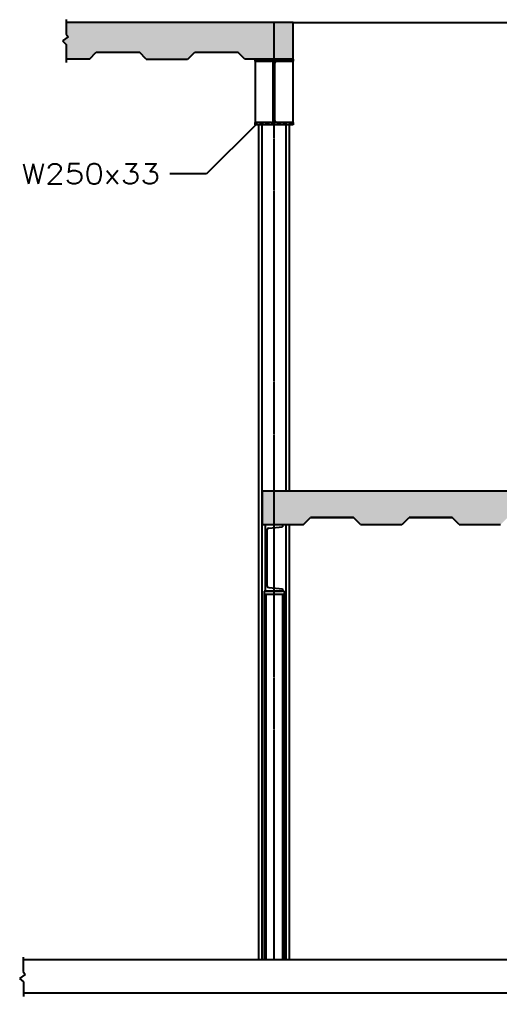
# Model space of a CAD drawing. Header units: millimetres. Extents: x -83614 to 248318, y 36678 to 90681.
# Drawn here: x 208210 to 210047, y 61273 to 65006 of the extents above; entities that cross this region are included whole.
import ezdxf

# ---------------------------------------------------------------- set-up
doc = ezdxf.new("R2010")
doc.units = ezdxf.units.MM
doc.linetypes.add('CENTER', pattern=[2, 1.25, -0.25, 0.25, -0.25])
for name, color, linetype in [('Center', 251, 'CENTER'), ('LAYER131A', 131, 'Continuous'), ('Struc_Section_Conc', 71, 'Continuous'), ('Struc_Section_Dim', 2, 'Continuous'), ('Struc_Section_Steel', 11, 'Continuous'), ('Struc_Section_Wall', 134, 'Continuous')]:
    doc.layers.add(name, color=color, linetype=linetype)
doc.styles.add('ROMANS-115', font='romans.shx', dxfattribs={"width": 1.15})
doc.dimstyles.new('48-ROMANS-115', dxfattribs={"dimtxt": 3, "dimasz": 3, "dimexe": 3, "dimexo": 3, "dimgap": 0.0625, "dimtad": 1, "dimdec": 4, "dimzin": 1, "dimdsep": 46, "dimlunit": 4, "dimtxsty": 'ROMANS-115', "dimcen": 0.0625, "dimclrd": 256, "dimclre": 256, "dimclrt": 256, "dimadec": 0, "dimazin": 0, "dimtfac": 1, "dimtdec": 4, "dimtofl": 0, "dimtmove": 0, "dimatfit": 0, "dimfxl": 1, "dimfrac": 2, "dimtolj": 1, "dimtzin": 0, "dimarcsym": 0})
pattern_1 = [(50, (197830.258, 63534.68), (36.43682, -3.18781), [3.81, -41.91]), (355, (197830.26, 63534.68), (-7.04857, 38.21136), [3.048, -33.528]), (100.4514, (197833.295, 63534.415), (29.38828, 35.02353), [3.238, -35.61802]), (46.1842, (197830.26, 63544.84), (54.21585, -8.40837), [5.715, -62.865]), (96.6356, (197834.776, 63544.14), (47.48087, 49.48519), [4.857, -53.42702]), (351.1842, (197830.26, 63544.84), (47.48083, 49.48522), [4.572, -50.292]), (21, (197835.338, 63542.3), (30.32288, -20.45304), [3.81, -41.91]), (326, (197835.34, 63542.3), (12.36042, 36.83762), [3.048, -33.528]), (71.4514, (197837.865, 63540.596), (42.68331, 16.38455), [3.238, -35.61802]), (37.5, (197830.258, 63534.68), (0.61772, 16.911008), [0, -33.1216, 0, -34.036, 0, -33.655]), (7.5, (197830.258, 63534.68), (13.363933, 20.036115), [0, -19.4056, 0, -32.3596, 0, -12.827]), (327.5, (197818.93, 63534.68), (27.11818, -1.145787), [0, -12.7, 0, -39.624, 0, -52.578]), (317.5, (197813.85, 63534.68), (29.625857, 5.085333), [0, -16.51, 0, -26.3144, 0, -37.338])]

msp = doc.modelspace()

# ---------------------------------------------------------------- hatches: boundary and pattern name
at = {"layer": 'LAYER131A', "ltscale": 2}
h = msp.add_hatch(dxfattribs=at)
h.set_pattern_fill('AR-CONC', color=256, scale=5.08, style=0)
h.set_pattern_definition(pattern_1)
h.paths.add_polyline_path([(209182.43327, 64995.06961), (208387.21716, 64995.06961), (208387.21716, 64951.15477), (208395.12669, 64940.29189), (208373.37549, 64924.49134), (208388.20586, 64911.6534), (208388.20586, 64855.36961), (208476.43151, 64855.36961), (208502.98327, 64881.92136), (208667.43348, 64881.92136), (208693.98524, 64855.36961), (208852.66901, 64855.36961), (208879.22077, 64881.92136), (209043.67098, 64881.92136), (209070.22274, 64855.36961), (209182.43327, 64855.36961)])
h.paths.add_polyline_path([(209255.45827, 64995.06961), (209182.43327, 64995.06961), (209182.43327, 64855.36961), (209255.45827, 64855.36961)])
h = msp.add_hatch(dxfattribs=at)
h.set_pattern_fill('AR-CONC', color=256, scale=5.08, style=0)
h.set_pattern_definition(pattern_1)
h.paths.add_polyline_path([(210516.18727, 63184.79714, 0.3888787319), (210510.3907, 63191.12298), (210457.25927, 63195.77137), (210457.25927, 63204.36961), (209182.43327, 63204.36961), (209182.43327, 63076.21785), (209295.14304, 63076.21785), (209321.69479, 63102.76961), (209486.14501, 63102.76961), (209512.69677, 63076.21785), (209671.38054, 63076.21785), (209697.93229, 63102.76961), (209862.38251, 63102.76961), (209888.93427, 63076.21785), (210047.61804, 63076.21785), (210074.16979, 63102.76961), (210238.62001, 63102.76961), (210265.17177, 63076.21785), (210423.0949, 63076.21785), (210449.64666, 63102.76961), (210516.18727, 63102.76961)])
h.paths.add_polyline_path([(209182.43327, 63204.36961), (209136.45927, 63204.36961), (209136.45927, 63076.21785), (209182.43327, 63076.21785)])
at = {"layer": 'Struc_Section_Steel', "ltscale": 2}
h = msp.add_hatch(dxfattribs=at)
h.set_pattern_fill('STEEL', color=256, scale=127, style=0)
h.set_pattern_definition([(45, (206518.592, 65268.168), (-11.22532, 11.22532), []), (45, (206518.592, 65276.106), (-11.22532, 11.22532), [])])
h.paths.add_polyline_path([(209255.45827, 64847.43211), (209255.45827, 64855.36961), (209109.40827, 64855.36961), (209109.40827, 64847.43211), (209172.90827, 64847.43211, -0.4142135624), (209179.25827, 64841.08211), (209179.25827, 64618.83211, -0.4142135624), (209172.90827, 64612.48211), (209109.40827, 64612.48211), (209109.40827, 64604.54461), (209255.45827, 64604.54461), (209255.45827, 64612.48211), (209191.95827, 64612.48211, -0.4142135624), (209185.60827, 64618.83211), (209185.60827, 64841.08211, -0.4142135624), (209191.95827, 64847.43211)])

# ---------------------------------------------------------------- linework, layer by layer
at = {"layer": 'Center', "ltscale": 5}
msp.add_line((209182.43327, 61413.66961), (209182.43327, 64995.06961), dxfattribs=at)
at = {"layer": 'Struc_Section_Conc', "ltscale": 2}
for p, q in [((208387.21716, 65006.45669), (208387.21716, 64951.15477)), ((209255.45827, 64995.06961), (208387.21716, 64995.06961)), ((209255.45827, 64855.36961), (209255.45827, 64995.06961)), ((209255.45827, 64995.06961), (213016.54012, 64995.06961)), ((208395.12669, 64940.29189), (208373.37549, 64924.49134)), ((208387.21716, 64951.15477), (208395.12669, 64940.29189)), ((208373.37549, 64924.49134), (208388.20586, 64911.6534)), ((208388.20586, 64911.6534), (208388.20586, 64842.52599)), ((208476.43151, 64855.36961), (208388.20586, 64855.36961)), ((209255.45827, 64855.36961), (209070.22274, 64855.36961)), ((210457.25927, 63204.36961), (209136.45927, 63204.36961)), ((209136.45927, 63204.36961), (209136.45927, 63076.21785)), ((209295.14304, 63076.21785), (209321.69479, 63102.76961)), ((209486.14501, 63102.76961), (209321.69479, 63102.76961)), ((209512.69677, 63076.21785), (209486.14501, 63102.76961)), ((209671.38054, 63076.21785), (209697.93229, 63102.76961)), ((209697.93229, 63102.76961), (209862.38251, 63102.76961)), ((209862.38251, 63102.76961), (209697.93229, 63102.76961)), ((209888.93427, 63076.21785), (209862.38251, 63102.76961)), ((209136.45927, 63076.21785), (209294.3824, 63076.21785)), ((209512.69677, 63076.21785), (209670.6199, 63076.21785)), ((209888.93427, 63076.21785), (210046.8574, 63076.21785)), ((208223.3871, 61423.37666), (208223.3871, 61368.07473)), ((208223.3871, 61413.66961), (214578.34771, 61413.66961)), ((208231.29663, 61357.21185), (208209.54543, 61341.4113)), ((208223.3871, 61368.07473), (208231.29663, 61357.21185)), ((208209.54543, 61341.4113), (208224.37579, 61328.57336)), ((208224.37579, 61328.57336), (208224.37579, 61272.76671)), ((208224.37579, 61286.66961), (214579.33641, 61286.66961))]:
    msp.add_line(p, q, dxfattribs=at)
at = {"layer": 'Struc_Section_Conc'}
for p, q in [((208476.43151, 64855.36961), (208502.98327, 64881.92136)), ((208502.98327, 64881.92136), (208667.43348, 64881.92136)), ((208693.98524, 64855.36961), (208667.43348, 64881.92136)), ((208693.98524, 64855.36961), (208851.90838, 64855.36961)), ((208852.66901, 64855.36961), (208879.22077, 64881.92136)), ((208879.22077, 64881.92136), (209043.67098, 64881.92136)), ((209070.22274, 64855.36961), (209043.67098, 64881.92136)), ((209321.69479, 63102.76961), (209486.14501, 63102.76961))]:
    msp.add_line(p, q, dxfattribs=at)
at = {"layer": 'Struc_Section_Steel'}
for p, q in [((209109.40827, 64855.36961), (209255.45827, 64855.36961)), ((209109.40827, 64847.43211), (209109.40827, 64855.36961)), ((209255.45827, 64855.36961), (209255.45827, 64847.43211)), ((209109.40827, 64847.43211), (209172.90827, 64847.43211)), ((209109.40827, 64847.43211), (209109.40827, 64612.48211)), ((209179.25827, 64618.83211), (209179.25827, 64841.08211)), ((209185.60827, 64618.83211), (209185.60827, 64841.08211)), ((209191.95827, 64847.43211), (209255.45827, 64847.43211)), ((209255.45827, 64612.48211), (209255.45827, 64847.43211)), ((209109.40827, 64604.54461), (209109.40827, 64612.48211)), ((209172.90827, 64612.48211), (209109.40827, 64612.48211)), ((209255.45827, 64604.54461), (209109.40827, 64604.54461)), ((209255.45827, 64612.48211), (209191.95827, 64612.48211)), ((209255.45827, 64612.48211), (209255.45827, 64604.54461))]:
    msp.add_line(p, q, dxfattribs=at)
at = {"layer": 'Struc_Section_Steel', "ltscale": 2}
for p, q in [((209149.92127, 62840.94408), (209149.92127, 63076.21785)), ((209149.92127, 62822.21785), (209149.92127, 63076.21785)), ((209149.92127, 63076.21785), (209214.94527, 63076.21785)), ((209161.81383, 63062.97122), (209214.94527, 63067.61962)), ((209214.94527, 63076.21785), (209214.94527, 63067.61962)), ((209156.01727, 62841.79032), (209156.01727, 63056.64539)), ((209144.33327, 62822.21785), (209144.33327, 61413.66961)), ((209220.53327, 62822.21785), (209144.33327, 62822.21785)), ((209220.53327, 62809.51785), (209144.33327, 62809.51785)), ((209149.92127, 62822.21785), (209214.94527, 62822.21785)), ((209161.81383, 62835.46449), (209214.94527, 62830.81609)), ((209214.94527, 62830.81609), (209214.94527, 62822.21785)), ((209220.53327, 62822.21785), (209220.53327, 61413.66961))]:
    msp.add_line(p, q, dxfattribs=at)
at = {"layer": 'Struc_Section_Steel', "ltscale": 4}
for p, q in [((209150.68327, 62809.51785), (209150.68327, 61413.66961)), ((209214.18327, 62809.51785), (209214.18327, 61413.66961))]:
    msp.add_line(p, q, dxfattribs=at)
at = {"layer": 'Struc_Section_Steel'}
for centre, start, end in [((209172.90827, 64841.08211), 0, 90), ((209191.95827, 64841.08211), 90, 180), ((209172.90827, 64618.83211), 270, 0), ((209191.95827, 64618.83211), 180, 270)]:
    msp.add_arc(centre, 6.35, start, end, dxfattribs=at)
at = {"layer": 'Struc_Section_Steel', "ltscale": 2}
for centre, start, end in [((209162.36727, 63056.64539), 95, 180), ((209162.36727, 62841.79032), 180, 265)]:
    msp.add_arc(centre, 6.35, start, end, dxfattribs=at)
at = {"layer": 'Struc_Section_Wall', "ltscale": 5}
for p, q in [((209123.75927, 61413.66961), (209123.75927, 64604.54461)), ((209136.45927, 61413.66961), (209136.45927, 64604.54461)), ((209228.40727, 63204.36961), (209228.40727, 64604.54461)), ((209241.10727, 63204.36961), (209241.10727, 64604.54461)), ((209228.40727, 61413.66961), (209228.40727, 63076.21785)), ((209241.10727, 61413.66961), (209241.10727, 63076.21785))]:
    msp.add_line(p, q, dxfattribs=at)

# ---------------------------------------------------------------- texts
at = {"layer": 'Struc_Section_Dim', "ltscale": 2, "insert": (208216.89064, 64455.17874), "char_height": 76.2, "attachment_point": 1, "style": 'ROMANS-115'}
msp.add_mtext('\\A1;W250x33', dxfattribs=at)

# ---------------------------------------------------------------- leaders
at = {"layer": 'Struc_Section_Dim', "ltscale": 2, "annotation_type": 0, "has_hookline": 1, "hookline_direction": 1, "text_width": 567.50857}
msp.add_leader([(209111.83557, 64604.54461), (208924.3697, 64417.07874), (208784.46172, 64417.07874)], dimstyle='48-ROMANS-115', override={"dimgap": 0.0625, "dimtad": 0}, dxfattribs=at)

doc.saveas('drawing.dxf')
